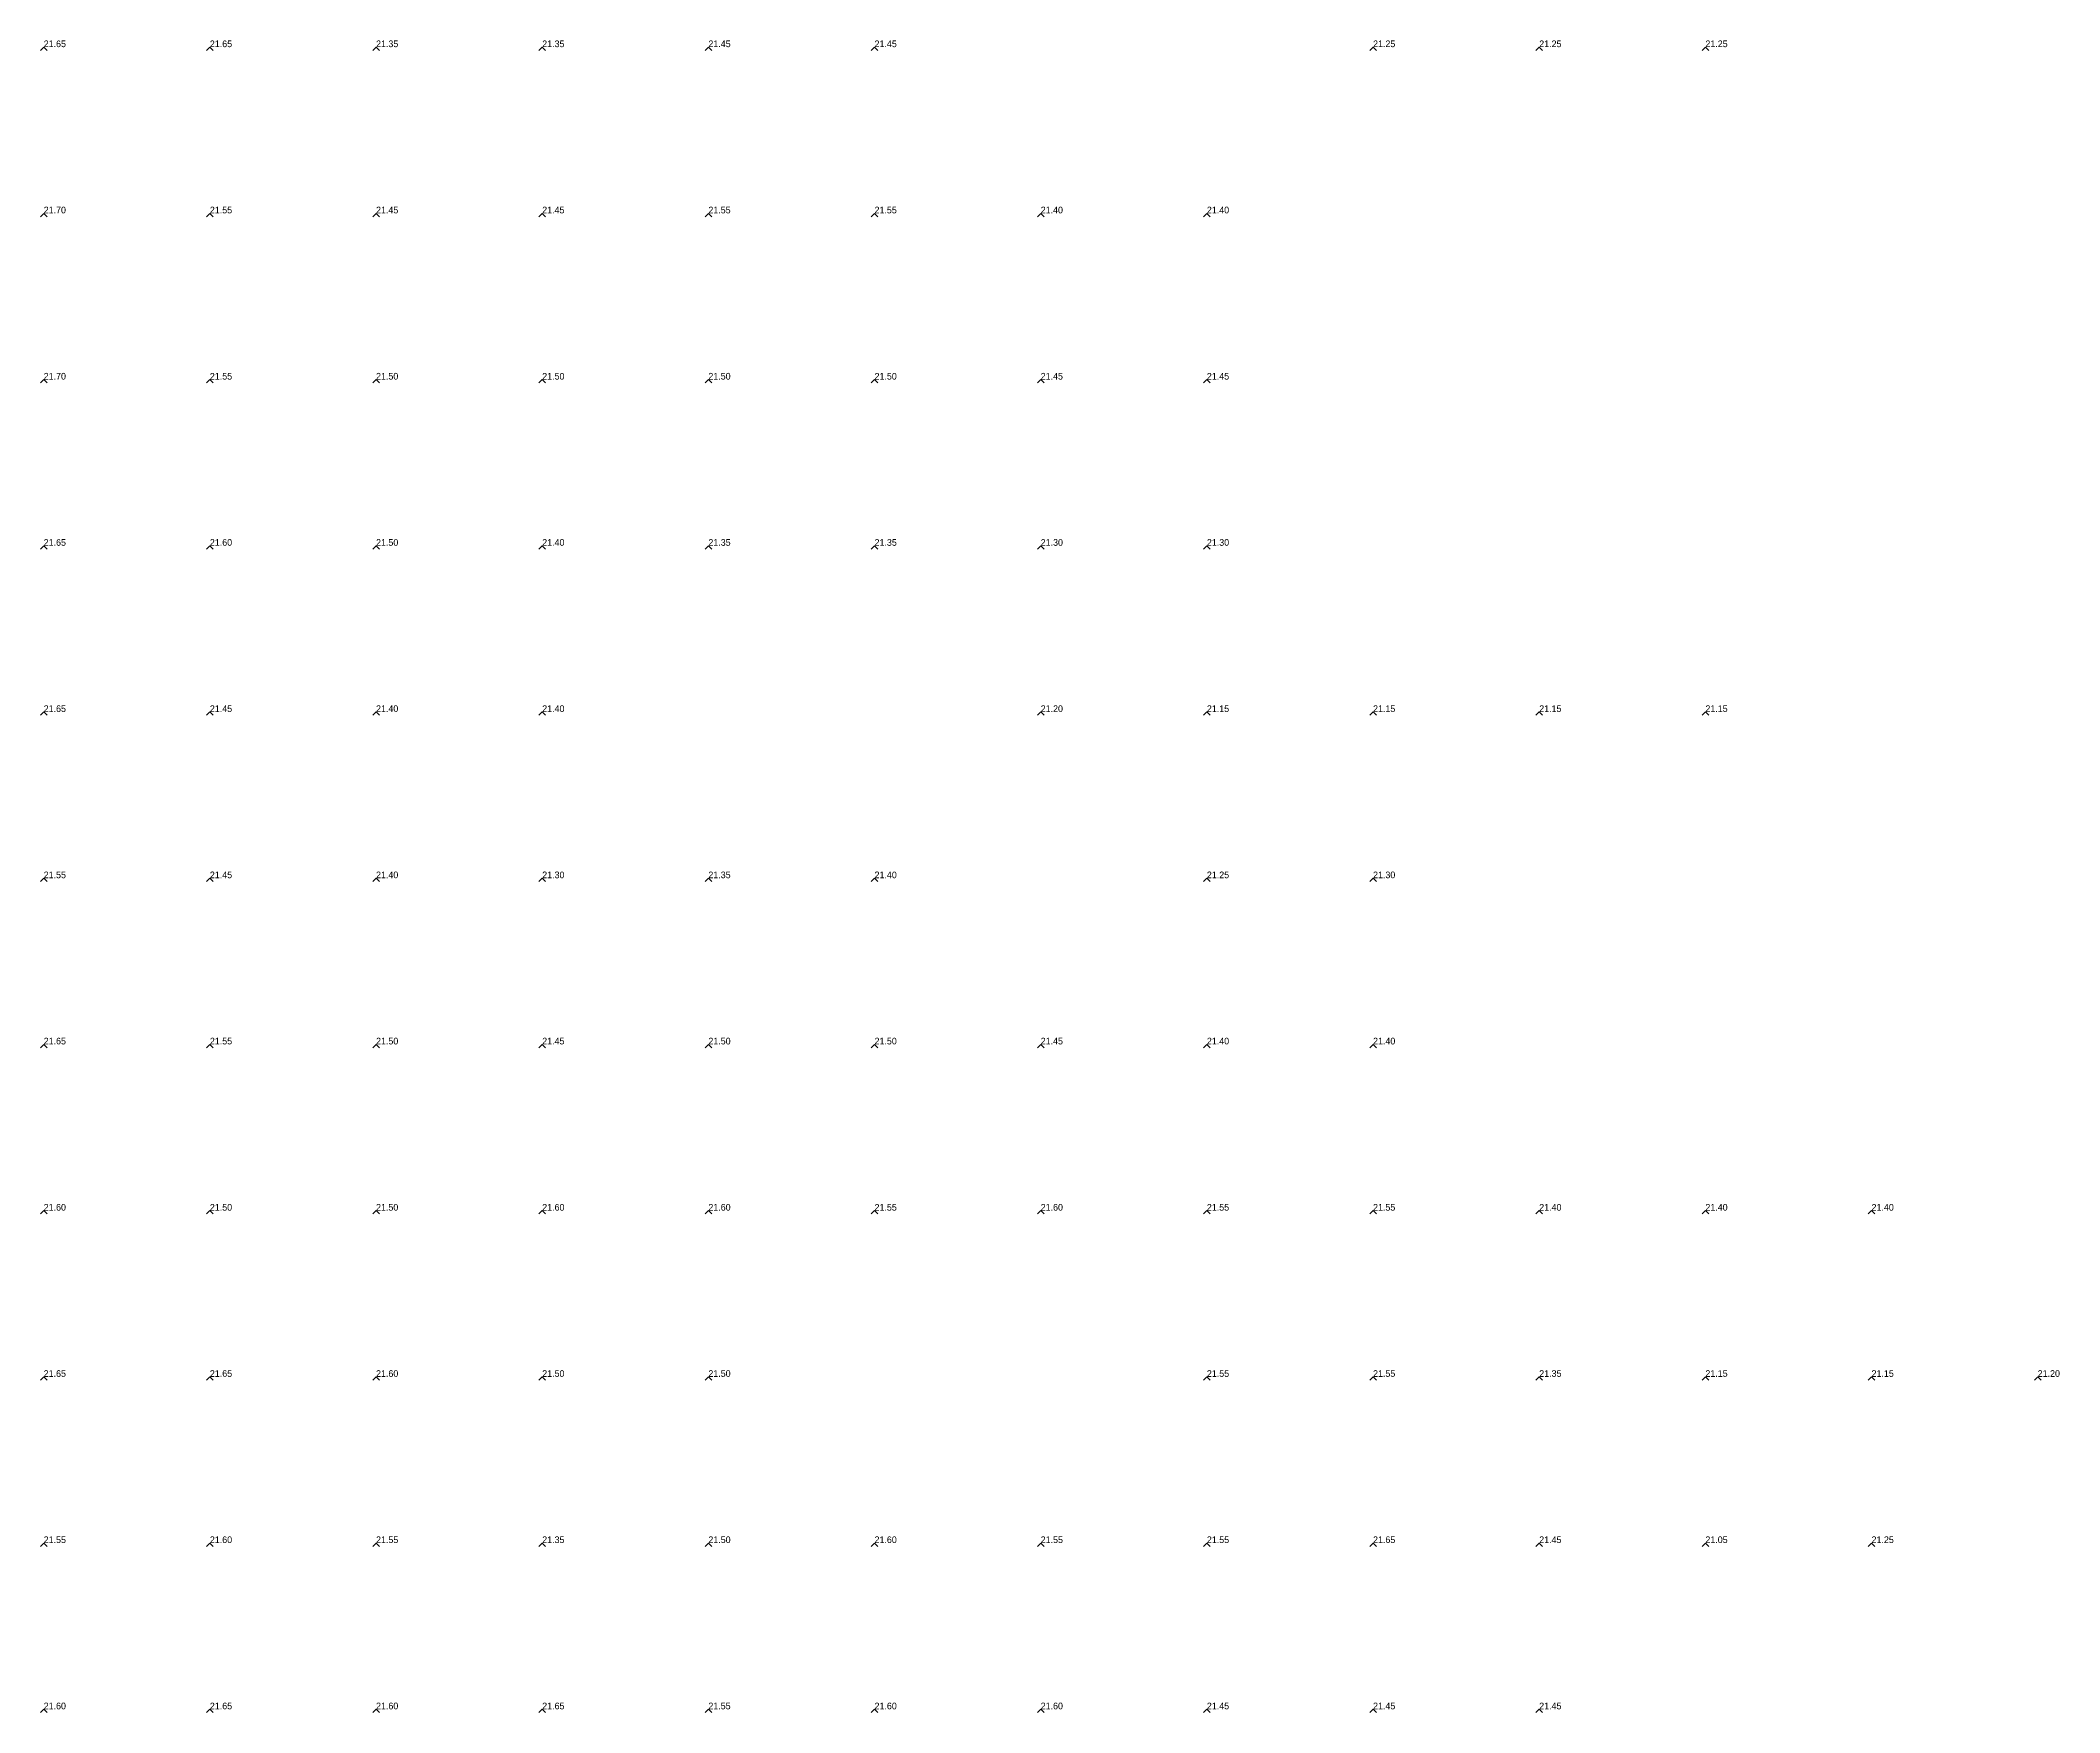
# Model space of a CAD drawing. Extents: x 570945 to 571083, y 5181392 to 5181597.
# Drawn here: x 571037.32 to 571067.7, y 5181571.58 to 5181596.73 of the extents above; entities that cross this region are included whole.
import ezdxf

# ---------------------------------------------------------------- set-up
doc = ezdxf.new("R2010")
doc.units = 0
doc.layers.add('Soundings', color=1, linetype='CONTINUOUS')

msp = doc.modelspace()

# ---------------------------------------------------------------- linework, layer by layer
at = {"layer": 'Soundings'}
for points in [[(571037.325, 5181596.575), (571037.375, 5181596.625), (571037.425, 5181596.575)], [(571039.825, 5181596.575), (571039.875, 5181596.625), (571039.925, 5181596.575)], [(571042.325, 5181596.575), (571042.375, 5181596.625), (571042.425, 5181596.575)], [(571044.825, 5181596.575), (571044.875, 5181596.625), (571044.925, 5181596.575)], [(571047.325, 5181596.575), (571047.375, 5181596.625), (571047.425, 5181596.575)], [(571049.825, 5181596.575), (571049.875, 5181596.625), (571049.925, 5181596.575)], [(571057.325, 5181596.575), (571057.375, 5181596.625), (571057.425, 5181596.575)], [(571059.825, 5181596.575), (571059.875, 5181596.625), (571059.925, 5181596.575)], [(571062.325, 5181596.575), (571062.375, 5181596.625), (571062.425, 5181596.575)], [(571037.325, 5181594.075), (571037.375, 5181594.125), (571037.425, 5181594.075)], [(571039.825, 5181594.075), (571039.875, 5181594.125), (571039.925, 5181594.075)], [(571042.325, 5181594.075), (571042.375, 5181594.125), (571042.425, 5181594.075)], [(571044.825, 5181594.075), (571044.875, 5181594.125), (571044.925, 5181594.075)], [(571047.325, 5181594.075), (571047.375, 5181594.125), (571047.425, 5181594.075)], [(571049.825, 5181594.075), (571049.875, 5181594.125), (571049.925, 5181594.075)], [(571052.325, 5181594.075), (571052.375, 5181594.125), (571052.425, 5181594.075)], [(571054.825, 5181594.075), (571054.875, 5181594.125), (571054.925, 5181594.075)], [(571037.325, 5181591.575), (571037.375, 5181591.625), (571037.425, 5181591.575)], [(571039.825, 5181591.575), (571039.875, 5181591.625), (571039.925, 5181591.575)], [(571042.325, 5181591.575), (571042.375, 5181591.625), (571042.425, 5181591.575)], [(571044.825, 5181591.575), (571044.875, 5181591.625), (571044.925, 5181591.575)], [(571047.325, 5181591.575), (571047.375, 5181591.625), (571047.425, 5181591.575)], [(571049.825, 5181591.575), (571049.875, 5181591.625), (571049.925, 5181591.575)], [(571052.325, 5181591.575), (571052.375, 5181591.625), (571052.425, 5181591.575)], [(571054.825, 5181591.575), (571054.875, 5181591.625), (571054.925, 5181591.575)], [(571037.325, 5181589.075), (571037.375, 5181589.125), (571037.425, 5181589.075)], [(571039.825, 5181589.075), (571039.875, 5181589.125), (571039.925, 5181589.075)], [(571042.325, 5181589.075), (571042.375, 5181589.125), (571042.425, 5181589.075)], [(571044.825, 5181589.075), (571044.875, 5181589.125), (571044.925, 5181589.075)], [(571047.325, 5181589.075), (571047.375, 5181589.125), (571047.425, 5181589.075)], [(571049.825, 5181589.075), (571049.875, 5181589.125), (571049.925, 5181589.075)], [(571052.325, 5181589.075), (571052.375, 5181589.125), (571052.425, 5181589.075)], [(571054.825, 5181589.075), (571054.875, 5181589.125), (571054.925, 5181589.075)], [(571037.325, 5181586.575), (571037.375, 5181586.625), (571037.425, 5181586.575)], [(571039.825, 5181586.575), (571039.875, 5181586.625), (571039.925, 5181586.575)], [(571042.325, 5181586.575), (571042.375, 5181586.625), (571042.425, 5181586.575)], [(571044.825, 5181586.575), (571044.875, 5181586.625), (571044.925, 5181586.575)], [(571052.325, 5181586.575), (571052.375, 5181586.625), (571052.425, 5181586.575)], [(571054.825, 5181586.575), (571054.875, 5181586.625), (571054.925, 5181586.575)], [(571057.325, 5181586.575), (571057.375, 5181586.625), (571057.425, 5181586.575)], [(571059.825, 5181586.575), (571059.875, 5181586.625), (571059.925, 5181586.575)], [(571062.325, 5181586.575), (571062.375, 5181586.625), (571062.425, 5181586.575)], [(571037.325, 5181584.075), (571037.375, 5181584.125), (571037.425, 5181584.075)], [(571039.825, 5181584.075), (571039.875, 5181584.125), (571039.925, 5181584.075)], [(571042.325, 5181584.075), (571042.375, 5181584.125), (571042.425, 5181584.075)], [(571044.825, 5181584.075), (571044.875, 5181584.125), (571044.925, 5181584.075)], [(571047.325, 5181584.075), (571047.375, 5181584.125), (571047.425, 5181584.075)], [(571049.825, 5181584.075), (571049.875, 5181584.125), (571049.925, 5181584.075)], [(571054.825, 5181584.075), (571054.875, 5181584.125), (571054.925, 5181584.075)], [(571057.325, 5181584.075), (571057.375, 5181584.125), (571057.425, 5181584.075)], [(571037.325, 5181581.575), (571037.375, 5181581.625), (571037.425, 5181581.575)], [(571039.825, 5181581.575), (571039.875, 5181581.625), (571039.925, 5181581.575)], [(571042.325, 5181581.575), (571042.375, 5181581.625), (571042.425, 5181581.575)], [(571044.825, 5181581.575), (571044.875, 5181581.625), (571044.925, 5181581.575)], [(571047.325, 5181581.575), (571047.375, 5181581.625), (571047.425, 5181581.575)], [(571049.825, 5181581.575), (571049.875, 5181581.625), (571049.925, 5181581.575)], [(571052.325, 5181581.575), (571052.375, 5181581.625), (571052.425, 5181581.575)], [(571054.825, 5181581.575), (571054.875, 5181581.625), (571054.925, 5181581.575)], [(571057.325, 5181581.575), (571057.375, 5181581.625), (571057.425, 5181581.575)], [(571037.325, 5181579.075), (571037.375, 5181579.125), (571037.425, 5181579.075)], [(571039.825, 5181579.075), (571039.875, 5181579.125), (571039.925, 5181579.075)], [(571042.325, 5181579.075), (571042.375, 5181579.125), (571042.425, 5181579.075)], [(571044.825, 5181579.075), (571044.875, 5181579.125), (571044.925, 5181579.075)], [(571047.325, 5181579.075), (571047.375, 5181579.125), (571047.425, 5181579.075)], [(571049.825, 5181579.075), (571049.875, 5181579.125), (571049.925, 5181579.075)], [(571052.325, 5181579.075), (571052.375, 5181579.125), (571052.425, 5181579.075)], [(571054.825, 5181579.075), (571054.875, 5181579.125), (571054.925, 5181579.075)], [(571057.325, 5181579.075), (571057.375, 5181579.125), (571057.425, 5181579.075)], [(571059.825, 5181579.075), (571059.875, 5181579.125), (571059.925, 5181579.075)], [(571062.325, 5181579.075), (571062.375, 5181579.125), (571062.425, 5181579.075)], [(571064.825, 5181579.075), (571064.875, 5181579.125), (571064.925, 5181579.075)], [(571037.325, 5181576.575), (571037.375, 5181576.625), (571037.425, 5181576.575)], [(571039.825, 5181576.575), (571039.875, 5181576.625), (571039.925, 5181576.575)], [(571042.325, 5181576.575), (571042.375, 5181576.625), (571042.425, 5181576.575)], [(571044.825, 5181576.575), (571044.875, 5181576.625), (571044.925, 5181576.575)], [(571047.325, 5181576.575), (571047.375, 5181576.625), (571047.425, 5181576.575)], [(571054.825, 5181576.575), (571054.875, 5181576.625), (571054.925, 5181576.575)], [(571057.325, 5181576.575), (571057.375, 5181576.625), (571057.425, 5181576.575)], [(571059.825, 5181576.575), (571059.875, 5181576.625), (571059.925, 5181576.575)], [(571062.325, 5181576.575), (571062.375, 5181576.625), (571062.425, 5181576.575)], [(571064.825, 5181576.575), (571064.875, 5181576.625), (571064.925, 5181576.575)], [(571067.325, 5181576.575), (571067.375, 5181576.625), (571067.425, 5181576.575)], [(571037.325, 5181574.075), (571037.375, 5181574.125), (571037.425, 5181574.075)], [(571039.825, 5181574.075), (571039.875, 5181574.125), (571039.925, 5181574.075)], [(571042.325, 5181574.075), (571042.375, 5181574.125), (571042.425, 5181574.075)], [(571044.825, 5181574.075), (571044.875, 5181574.125), (571044.925, 5181574.075)], [(571047.325, 5181574.075), (571047.375, 5181574.125), (571047.425, 5181574.075)], [(571049.825, 5181574.075), (571049.875, 5181574.125), (571049.925, 5181574.075)], [(571052.325, 5181574.075), (571052.375, 5181574.125), (571052.425, 5181574.075)], [(571054.825, 5181574.075), (571054.875, 5181574.125), (571054.925, 5181574.075)], [(571057.325, 5181574.075), (571057.375, 5181574.125), (571057.425, 5181574.075)], [(571059.825, 5181574.075), (571059.875, 5181574.125), (571059.925, 5181574.075)], [(571062.325, 5181574.075), (571062.375, 5181574.125), (571062.425, 5181574.075)], [(571064.825, 5181574.075), (571064.875, 5181574.125), (571064.925, 5181574.075)], [(571037.325, 5181571.575), (571037.375, 5181571.625), (571037.425, 5181571.575)], [(571039.825, 5181571.575), (571039.875, 5181571.625), (571039.925, 5181571.575)], [(571042.325, 5181571.575), (571042.375, 5181571.625), (571042.425, 5181571.575)], [(571044.825, 5181571.575), (571044.875, 5181571.625), (571044.925, 5181571.575)], [(571047.325, 5181571.575), (571047.375, 5181571.625), (571047.425, 5181571.575)], [(571049.825, 5181571.575), (571049.875, 5181571.625), (571049.925, 5181571.575)], [(571052.325, 5181571.575), (571052.375, 5181571.625), (571052.425, 5181571.575)], [(571054.825, 5181571.575), (571054.875, 5181571.625), (571054.925, 5181571.575)], [(571057.325, 5181571.575), (571057.375, 5181571.625), (571057.425, 5181571.575)], [(571059.825, 5181571.575), (571059.875, 5181571.625), (571059.925, 5181571.575)]]:
    msp.add_lwpolyline(points, dxfattribs=at)

# ---------------------------------------------------------------- texts
for s, p in [('21.65', (571037.375, 5181596.625, 21.65)), ('21.65', (571039.875, 5181596.625, 21.65)), ('21.35', (571042.375, 5181596.625, 21.35)), ('21.35', (571044.875, 5181596.625, 21.35)), ('21.45', (571047.375, 5181596.625, 21.45)), ('21.45', (571049.875, 5181596.625, 21.45)), ('21.25', (571057.375, 5181596.625, 21.25)), ('21.25', (571059.875, 5181596.625, 21.25)), ('21.25', (571062.375, 5181596.625, 21.25)), ('21.70', (571037.375, 5181594.125, 21.7)), ('21.55', (571039.875, 5181594.125, 21.55)), ('21.45', (571042.375, 5181594.125, 21.45)), ('21.45', (571044.875, 5181594.125, 21.45)), ('21.55', (571047.375, 5181594.125, 21.55)), ('21.55', (571049.875, 5181594.125, 21.55)), ('21.40', (571052.375, 5181594.125, 21.4)), ('21.40', (571054.875, 5181594.125, 21.4)), ('21.70', (571037.375, 5181591.625, 21.7)), ('21.55', (571039.875, 5181591.625, 21.55)), ('21.50', (571042.375, 5181591.625, 21.5)), ('21.50', (571044.875, 5181591.625, 21.5)), ('21.50', (571047.375, 5181591.625, 21.5)), ('21.50', (571049.875, 5181591.625, 21.5)), ('21.45', (571052.375, 5181591.625, 21.45)), ('21.45', (571054.875, 5181591.625, 21.45)), ('21.65', (571037.375, 5181589.125, 21.65)), ('21.60', (571039.875, 5181589.125, 21.6)), ('21.50', (571042.375, 5181589.125, 21.5)), ('21.40', (571044.875, 5181589.125, 21.4)), ('21.35', (571047.375, 5181589.125, 21.35)), ('21.35', (571049.875, 5181589.125, 21.35)), ('21.30', (571052.375, 5181589.125, 21.3)), ('21.30', (571054.875, 5181589.125, 21.3)), ('21.65', (571037.375, 5181586.625, 21.65)), ('21.45', (571039.875, 5181586.625, 21.45)), ('21.40', (571042.375, 5181586.625, 21.4)), ('21.40', (571044.875, 5181586.625, 21.4)), ('21.20', (571052.375, 5181586.625, 21.2)), ('21.15', (571054.875, 5181586.625, 21.15)), ('21.15', (571057.375, 5181586.625, 21.15)), ('21.15', (571059.875, 5181586.625, 21.15)), ('21.15', (571062.375, 5181586.625, 21.15)), ('21.55', (571037.375, 5181584.125, 21.55)), ('21.45', (571039.875, 5181584.125, 21.45)), ('21.40', (571042.375, 5181584.125, 21.4)), ('21.30', (571044.875, 5181584.125, 21.3)), ('21.35', (571047.375, 5181584.125, 21.35)), ('21.40', (571049.875, 5181584.125, 21.4)), ('21.25', (571054.875, 5181584.125, 21.25)), ('21.30', (571057.375, 5181584.125, 21.3)), ('21.65', (571037.375, 5181581.625, 21.65)), ('21.55', (571039.875, 5181581.625, 21.55)), ('21.50', (571042.375, 5181581.625, 21.5)), ('21.45', (571044.875, 5181581.625, 21.45)), ('21.50', (571047.375, 5181581.625, 21.5)), ('21.50', (571049.875, 5181581.625, 21.5)), ('21.45', (571052.375, 5181581.625, 21.45)), ('21.40', (571054.875, 5181581.625, 21.4)), ('21.40', (571057.375, 5181581.625, 21.4)), ('21.60', (571037.375, 5181579.125, 21.6)), ('21.50', (571039.875, 5181579.125, 21.5)), ('21.50', (571042.375, 5181579.125, 21.5)), ('21.60', (571044.875, 5181579.125, 21.6)), ('21.60', (571047.375, 5181579.125, 21.6)), ('21.55', (571049.875, 5181579.125, 21.55)), ('21.60', (571052.375, 5181579.125, 21.6)), ('21.55', (571054.875, 5181579.125, 21.55)), ('21.55', (571057.375, 5181579.125, 21.55)), ('21.40', (571059.875, 5181579.125, 21.4)), ('21.40', (571062.375, 5181579.125, 21.4)), ('21.40', (571064.875, 5181579.125, 21.4)), ('21.65', (571037.375, 5181576.625, 21.65)), ('21.65', (571039.875, 5181576.625, 21.65)), ('21.60', (571042.375, 5181576.625, 21.6)), ('21.50', (571044.875, 5181576.625, 21.5)), ('21.50', (571047.375, 5181576.625, 21.5)), ('21.55', (571054.875, 5181576.625, 21.55)), ('21.55', (571057.375, 5181576.625, 21.55)), ('21.35', (571059.875, 5181576.625, 21.35)), ('21.15', (571062.375, 5181576.625, 21.15)), ('21.15', (571064.875, 5181576.625, 21.15)), ('21.20', (571067.375, 5181576.625, 21.2)), ('21.55', (571037.375, 5181574.125, 21.55)), ('21.60', (571039.875, 5181574.125, 21.6)), ('21.55', (571042.375, 5181574.125, 21.55)), ('21.35', (571044.875, 5181574.125, 21.35)), ('21.50', (571047.375, 5181574.125, 21.5)), ('21.60', (571049.875, 5181574.125, 21.6)), ('21.55', (571052.375, 5181574.125, 21.55)), ('21.55', (571054.875, 5181574.125, 21.55)), ('21.65', (571057.375, 5181574.125, 21.65)), ('21.45', (571059.875, 5181574.125, 21.45)), ('21.05', (571062.375, 5181574.125, 21.05)), ('21.25', (571064.875, 5181574.125, 21.25)), ('21.60', (571037.375, 5181571.625, 21.6)), ('21.65', (571039.875, 5181571.625, 21.65)), ('21.60', (571042.375, 5181571.625, 21.6)), ('21.65', (571044.875, 5181571.625, 21.65)), ('21.55', (571047.375, 5181571.625, 21.55)), ('21.60', (571049.875, 5181571.625, 21.6)), ('21.60', (571052.375, 5181571.625, 21.6)), ('21.45', (571054.875, 5181571.625, 21.45)), ('21.45', (571057.375, 5181571.625, 21.45)), ('21.45', (571059.875, 5181571.625, 21.45))]:
    msp.add_text(s, height=0.1, dxfattribs=at).set_placement(p)

doc.saveas('drawing.dxf')
